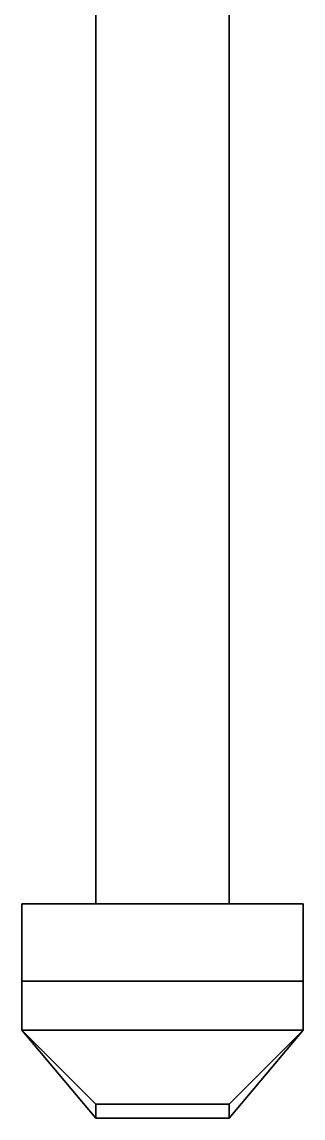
# Model space of a CAD drawing. Header units: millimetres. Extents: x -1.23 to 7, y -4.76 to 3.89.
# Drawn here: x -0.82 to -0.02, y -4.76 to -1.636 of the extents above; entities that cross this region are included whole.
import ezdxf

# ---------------------------------------------------------------- set-up
doc = ezdxf.new("R2010")
doc.units = ezdxf.units.MM
doc.layers.add('support', color=6, linetype='Continuous')

msp = doc.modelspace()

# ---------------------------------------------------------------- linework, layer by layer
at = {"layer": 'support'}
for points in [[(-0.6096, -0.4499, 0.35), (-0.6096, -4.1499), (-0.6096, -4.1499, 0.26), (-0.6096, -0.4499, 0.91)], [(-0.2296, -0.4499, 0.35), (-0.2296, -4.1499), (-0.6096, -4.1499), (-0.6096, -0.4499, 0.35)], [(-0.6096, -4.1499, 0.26), (-0.2296, -4.1499, 0.26), (-0.2296, -0.4499, 0.91), (-0.6096, -0.4499, 0.91)], [(-0.2296, -0.4499, 0.91), (-0.2296, -4.1499, 0.26), (-0.2296, -4.1499), (-0.2296, -0.4499, 0.35)], [(-0.8196, -4.3699, 0.06), (-0.0196, -4.3699, 0.06), (-0.0196, -4.1499, 0.26), (-0.8196, -4.1499, 0.26)], [(-0.8196, -4.1499), (-0.8196, -4.3699), (-0.8196, -4.3699, 0.06), (-0.8196, -4.1499, 0.26)], [(-0.8196, -4.1499, 0.26), (-0.0196, -4.1499, 0.26), (-0.0196, -4.1499), (-0.8196, -4.1499)], [(-0.0196, -4.1499), (-0.0196, -4.3699), (-0.8196, -4.3699), (-0.8196, -4.1499)], [(-0.0196, -4.1499, 0.26), (-0.0196, -4.3699, 0.06), (-0.0196, -4.3699), (-0.0196, -4.1499)], [(-0.8196, -4.5099, 0.06), (-0.0196, -4.5099, 0.06), (-0.0196, -4.3699, 0.06), (-0.8196, -4.3699, 0.06)], [(-0.0196, -4.3699), (-0.0196, -4.5099), (-0.8196, -4.5099), (-0.8196, -4.3699)], [(-0.8196, -4.3699), (-0.8196, -4.5099), (-0.8196, -4.5099, 0.06), (-0.8196, -4.3699, 0.06)], [(-0.0196, -4.3699, 0.06), (-0.0196, -4.5099, 0.06), (-0.0196, -4.5099), (-0.0196, -4.3699)], [(-0.6096, -4.7199, 0.02), (-0.2296, -4.7199, 0.02), (-0.0196, -4.5099, 0.06), (-0.8196, -4.5099, 0.06)], [(-0.0196, -4.5099), (-0.2296, -4.7599), (-0.6096, -4.7599), (-0.8196, -4.5099)], [(-0.8196, -4.5099), (-0.6096, -4.7599), (-0.6096, -4.7199, 0.02), (-0.8196, -4.5099, 0.06)], [(-0.0196, -4.5099, 0.06), (-0.2296, -4.7199, 0.02), (-0.2296, -4.7599), (-0.0196, -4.5099)], [(-0.6096, -4.7599), (-0.2296, -4.7599), (-0.2296, -4.7199, 0.02), (-0.6096, -4.7199, 0.02)]]:
    msp.add_3dface(points, dxfattribs=at)

doc.saveas('drawing.dxf')
